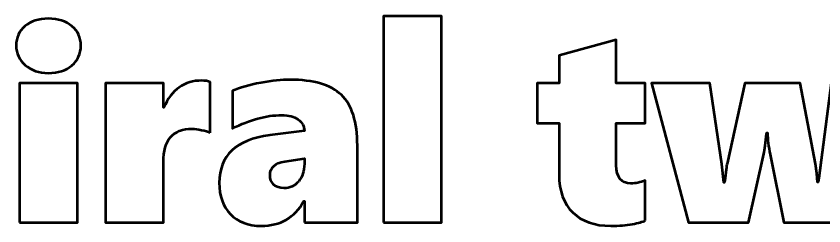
# Model space of a CAD drawing. Header units: centimetres. Extents: x -150 to 29, y -15 to 29.
# Drawn here: x -3.06 to 0.616, y -3.9 to -2.945 of the extents above; entities that cross this region are included whole.
import ezdxf

# ---------------------------------------------------------------- set-up
doc = ezdxf.new("R2010")
doc.units = ezdxf.units.CM
doc.header["$MEASUREMENT"] = 0
doc.layers.add('Layer 1', color=7, linetype='Continuous')

msp = doc.modelspace()

# ---------------------------------------------------------------- linework, layer by layer
at = {"layer": 'Layer 1', "color": 202, "lineweight": 53}
for points, knots in [([(-2.7655, -3.07896), (-2.7655, -3.11622), (-2.77904, -3.14627), (-2.80614, -3.16956), (-2.80614, -3.16956), (-2.83323, -3.19263), (-2.86879, -3.20427), (-2.91303, -3.20427), (-2.91303, -3.20427), (-2.956, -3.20427), (-2.99135, -3.1922), (-3.01865, -3.16829), (-3.01865, -3.16829), (-3.04617, -3.14437), (-3.05993, -3.11452), (-3.05993, -3.07896), (-3.05993, -3.07896), (-3.05993, -3.04256), (-3.04659, -3.01292), (-3.01992, -2.99049), (-3.01992, -2.99049), (-2.99325, -2.96784), (-2.95769, -2.95662), (-2.91303, -2.95662), (-2.91303, -2.95662), (-2.86879, -2.95662), (-2.83323, -2.96784), (-2.80614, -2.99049), (-2.80614, -2.99049), (-2.77904, -3.01292), (-2.7655, -3.04256), (-2.7655, -3.07896)], [0, 0, 0, 0, 0.1111111, 0.1111111, 0.1111111, 0.1111111, 0.2222222, 0.2222222, 0.2222222, 0.2222222, 0.3333333, 0.3333333, 0.3333333, 0.3333333, 0.4444444, 0.4444444, 0.4444444, 0.4444444, 0.5555556, 0.5555556, 0.5555556, 0.5555556, 0.6666667, 0.6666667, 0.6666667, 0.6666667, 0.7777778, 0.7777778, 0.7777778, 0.7777778, 1, 1, 1, 1]), ([(-1.38755, -3.88499), (-1.38755, -3.88499), (-1.38755, -2.94519), (-1.38755, -2.94519), (-1.38755, -2.94519), (-1.38755, -2.94519), (-1.12339, -2.94519), (-1.12339, -2.94519), (-1.12339, -2.94519), (-1.12339, -2.94519), (-1.12339, -3.88499), (-1.12339, -3.88499), (-1.12339, -3.88499), (-1.12339, -3.88499), (-1.38755, -3.88499), (-1.38755, -3.88499)], [0, 0, 0, 0, 0.2, 0.2, 0.2, 0.2, 0.4, 0.4, 0.4, 0.4, 0.6, 0.6, 0.6, 0.6, 1, 1, 1, 1]), ([(-0.19629, -3.8761), (-0.20835, -3.88181), (-0.22783, -3.88732), (-0.25513, -3.8924), (-0.25513, -3.8924), (-0.28244, -3.89769), (-0.31525, -3.90023), (-0.35377, -3.90023), (-0.35377, -3.90023), (-0.42722, -3.90023), (-0.48479, -3.87991), (-0.52649, -3.83948), (-0.52649, -3.83948), (-0.56798, -3.79905), (-0.58872, -3.74127), (-0.58872, -3.66655), (-0.58872, -3.66655), (-0.58872, -3.66655), (-0.58872, -3.43287), (-0.58872, -3.43287), (-0.58872, -3.43287), (-0.58872, -3.43287), (-0.68905, -3.43287), (-0.68905, -3.43287), (-0.68905, -3.43287), (-0.68905, -3.43287), (-0.68905, -3.24999), (-0.68905, -3.24999), (-0.68905, -3.24999), (-0.68905, -3.24999), (-0.58872, -3.24999), (-0.58872, -3.24999), (-0.58872, -3.24999), (-0.58872, -3.24999), (-0.58872, -3.12511), (-0.58872, -3.12511), (-0.58872, -3.12511), (-0.58872, -3.12511), (-0.32837, -3.05314), (-0.32837, -3.05314), (-0.32837, -3.05314), (-0.32837, -3.05314), (-0.32837, -3.24999), (-0.32837, -3.24999), (-0.32837, -3.24999), (-0.32837, -3.24999), (-0.19629, -3.24999), (-0.19629, -3.24999), (-0.19629, -3.24999), (-0.19629, -3.24999), (-0.19629, -3.43287), (-0.19629, -3.43287), (-0.19629, -3.43287), (-0.19629, -3.43287), (-0.32837, -3.43287), (-0.32837, -3.43287), (-0.32837, -3.43287), (-0.32837, -3.43287), (-0.32837, -3.62337), (-0.32837, -3.62337), (-0.32837, -3.62337), (-0.32837, -3.67925), (-0.30614, -3.70719), (-0.26191, -3.70719), (-0.26191, -3.70719), (-0.24137, -3.70719), (-0.21936, -3.70253), (-0.19629, -3.69322), (-0.19629, -3.69322), (-0.19629, -3.69322), (-0.19629, -3.8761), (-0.19629, -3.8761)], [0, 0, 0, 0, 0.0526316, 0.0526316, 0.0526316, 0.0526316, 0.1052632, 0.1052632, 0.1052632, 0.1052632, 0.1578947, 0.1578947, 0.1578947, 0.1578947, 0.2105263, 0.2105263, 0.2105263, 0.2105263, 0.2631579, 0.2631579, 0.2631579, 0.2631579, 0.3157895, 0.3157895, 0.3157895, 0.3157895, 0.3684211, 0.3684211, 0.3684211, 0.3684211, 0.4210526, 0.4210526, 0.4210526, 0.4210526, 0.4736842, 0.4736842, 0.4736842, 0.4736842, 0.5263158, 0.5263158, 0.5263158, 0.5263158, 0.5789474, 0.5789474, 0.5789474, 0.5789474, 0.6315789, 0.6315789, 0.6315789, 0.6315789, 0.6842105, 0.6842105, 0.6842105, 0.6842105, 0.7368421, 0.7368421, 0.7368421, 0.7368421, 0.7894737, 0.7894737, 0.7894737, 0.7894737, 0.8421053, 0.8421053, 0.8421053, 0.8421053, 0.8947368, 0.8947368, 0.8947368, 0.8947368, 1, 1, 1, 1]), ([(-1.74823, -3.88499), (-1.74823, -3.88499), (-1.74823, -3.78847), (-1.74823, -3.78847), (-1.74823, -3.78847), (-1.74823, -3.78847), (-1.75077, -3.78847), (-1.75077, -3.78847), (-1.75077, -3.78847), (-1.79289, -3.86298), (-1.85724, -3.90023), (-1.94402, -3.90023), (-1.94402, -3.90023), (-2.00392, -3.90023), (-2.05091, -3.88245), (-2.08478, -3.84689), (-2.08478, -3.84689), (-2.11865, -3.81133), (-2.13558, -3.76392), (-2.13558, -3.70444), (-2.13558, -3.70444), (-2.13558, -3.57977), (-2.05896, -3.50738), (-1.90571, -3.48769), (-1.90571, -3.48769), (-1.90571, -3.48769), (-1.74823, -3.46716), (-1.74823, -3.46716), (-1.74823, -3.46716), (-1.74823, -3.44642), (-1.75754, -3.42927), (-1.77617, -3.41594), (-1.77617, -3.41594), (-1.79458, -3.4026), (-1.81956, -3.39604), (-1.8511, -3.39604), (-1.8511, -3.39604), (-1.92201, -3.39604), (-1.99694, -3.41636), (-2.07589, -3.457), (-2.07589, -3.457), (-2.07589, -3.457), (-2.07589, -3.28555), (-2.07589, -3.28555), (-2.07589, -3.28555), (-2.0416, -3.27073), (-1.99863, -3.25846), (-1.94698, -3.24893), (-1.94698, -3.24893), (-1.89534, -3.23941), (-1.8511, -3.23475), (-1.81427, -3.23475), (-1.81427, -3.23475), (-1.70653, -3.23475), (-1.62821, -3.25782), (-1.57974, -3.30396), (-1.57974, -3.30396), (-1.53127, -3.3499), (-1.50693, -3.42694), (-1.50693, -3.53468), (-1.50693, -3.53468), (-1.50693, -3.53468), (-1.50693, -3.88499), (-1.50693, -3.88499), (-1.50693, -3.88499), (-1.50693, -3.88499), (-1.74823, -3.88499), (-1.74823, -3.88499)], [0, 0, 0, 0, 0.0555556, 0.0555556, 0.0555556, 0.0555556, 0.1111111, 0.1111111, 0.1111111, 0.1111111, 0.1666667, 0.1666667, 0.1666667, 0.1666667, 0.2222222, 0.2222222, 0.2222222, 0.2222222, 0.2777778, 0.2777778, 0.2777778, 0.2777778, 0.3333333, 0.3333333, 0.3333333, 0.3333333, 0.3888889, 0.3888889, 0.3888889, 0.3888889, 0.4444444, 0.4444444, 0.4444444, 0.4444444, 0.5, 0.5, 0.5, 0.5, 0.5555556, 0.5555556, 0.5555556, 0.5555556, 0.6111111, 0.6111111, 0.6111111, 0.6111111, 0.6666667, 0.6666667, 0.6666667, 0.6666667, 0.7222222, 0.7222222, 0.7222222, 0.7222222, 0.7777778, 0.7777778, 0.7777778, 0.7777778, 0.8333333, 0.8333333, 0.8333333, 0.8333333, 0.8888889, 0.8888889, 0.8888889, 0.8888889, 1, 1, 1, 1]), ([(-3.04511, -3.88499), (-3.04511, -3.88499), (-3.04511, -3.24999), (-3.04511, -3.24999), (-3.04511, -3.24999), (-3.04511, -3.24999), (-2.78095, -3.24999), (-2.78095, -3.24999), (-2.78095, -3.24999), (-2.78095, -3.24999), (-2.78095, -3.88499), (-2.78095, -3.88499), (-2.78095, -3.88499), (-2.78095, -3.88499), (-3.04511, -3.88499), (-3.04511, -3.88499)], [0, 0, 0, 0, 0.2, 0.2, 0.2, 0.2, 0.4, 0.4, 0.4, 0.4, 0.6, 0.6, 0.6, 0.6, 1, 1, 1, 1]), ([(-2.17622, -3.47605), (-2.18617, -3.4716), (-2.1995, -3.46737), (-2.21644, -3.46377), (-2.21644, -3.46377), (-2.23358, -3.46017), (-2.24755, -3.45827), (-2.25877, -3.45827), (-2.25877, -3.45827), (-2.34598, -3.45827), (-2.38958, -3.50865), (-2.38958, -3.60961), (-2.38958, -3.60961), (-2.38958, -3.60961), (-2.38958, -3.88499), (-2.38958, -3.88499), (-2.38958, -3.88499), (-2.38958, -3.88499), (-2.65374, -3.88499), (-2.65374, -3.88499), (-2.65374, -3.88499), (-2.65374, -3.88499), (-2.65374, -3.24999), (-2.65374, -3.24999), (-2.65374, -3.24999), (-2.65374, -3.24999), (-2.38958, -3.24999), (-2.38958, -3.24999), (-2.38958, -3.24999), (-2.38958, -3.24999), (-2.38958, -3.36175), (-2.38958, -3.36175), (-2.38958, -3.36175), (-2.38958, -3.36175), (-2.38704, -3.36175), (-2.38704, -3.36175), (-2.38704, -3.36175), (-2.37095, -3.32153), (-2.34809, -3.29084), (-2.31825, -3.26989), (-2.31825, -3.26989), (-2.2884, -3.24893), (-2.25369, -3.23856), (-2.21411, -3.23856), (-2.21411, -3.23856), (-2.1995, -3.23856), (-2.18701, -3.2411), (-2.17622, -3.24597), (-2.17622, -3.24597), (-2.17622, -3.24597), (-2.17622, -3.47605), (-2.17622, -3.47605)], [0, 0, 0, 0, 0.0714286, 0.0714286, 0.0714286, 0.0714286, 0.1428571, 0.1428571, 0.1428571, 0.1428571, 0.2142857, 0.2142857, 0.2142857, 0.2142857, 0.2857143, 0.2857143, 0.2857143, 0.2857143, 0.3571429, 0.3571429, 0.3571429, 0.3571429, 0.4285714, 0.4285714, 0.4285714, 0.4285714, 0.5, 0.5, 0.5, 0.5, 0.5714286, 0.5714286, 0.5714286, 0.5714286, 0.6428571, 0.6428571, 0.6428571, 0.6428571, 0.7142857, 0.7142857, 0.7142857, 0.7142857, 0.7857143, 0.7857143, 0.7857143, 0.7857143, 0.8571429, 0.8571429, 0.8571429, 0.8571429, 1, 1, 1, 1]), ([(0.70964, -3.88499), (0.70964, -3.88499), (0.4349, -3.88499), (0.4349, -3.88499), (0.4349, -3.88499), (0.4349, -3.88499), (0.37182, -3.57596), (0.37182, -3.57596), (0.37182, -3.57596), (0.36399, -3.5387), (0.35997, -3.50589), (0.35997, -3.47732), (0.35997, -3.47732), (0.35997, -3.47732), (0.35616, -3.47732), (0.35616, -3.47732), (0.35616, -3.47732), (0.35172, -3.52113), (0.34706, -3.55288), (0.34261, -3.57215), (0.34261, -3.57215), (0.34261, -3.57215), (0.27361, -3.88499), (0.27361, -3.88499), (0.27361, -3.88499), (0.27361, -3.88499), (-0.00029, -3.88499), (-0.00029, -3.88499), (-0.00029, -3.88499), (-0.00029, -3.88499), (-0.16835, -3.24999), (-0.16835, -3.24999), (-0.16835, -3.24999), (-0.16835, -3.24999), (0.09687, -3.24999), (0.09687, -3.24999), (0.09687, -3.24999), (0.09687, -3.24999), (0.15148, -3.61956), (0.15148, -3.61956), (0.15148, -3.61956), (0.15148, -3.61956), (0.16079, -3.70211), (0.16079, -3.70211), (0.16079, -3.70211), (0.16079, -3.70211), (0.1646, -3.70211), (0.1646, -3.70211), (0.1646, -3.70211), (0.16989, -3.65364), (0.1737, -3.62549), (0.17561, -3.61723), (0.17561, -3.61723), (0.17561, -3.61723), (0.25689, -3.24999), (0.25689, -3.24999), (0.25689, -3.24999), (0.25689, -3.24999), (0.50856, -3.24999), (0.50856, -3.24999), (0.50856, -3.24999), (0.50856, -3.24999), (0.57862, -3.61723), (0.57862, -3.61723), (0.57862, -3.61723), (0.57862, -3.61723), (0.58413, -3.66126), (0.58413, -3.66126), (0.58413, -3.66126), (0.58413, -3.66126), (0.5873, -3.70084), (0.5873, -3.70084), (0.5873, -3.70084), (0.5873, -3.70084), (0.59111, -3.70084), (0.59111, -3.70084), (0.59111, -3.70084), (0.59111, -3.70084), (0.5928, -3.68285), (0.5928, -3.68285), (0.5928, -3.68285), (0.5928, -3.68285), (0.64932, -3.24999), (0.64932, -3.24999), (0.64932, -3.24999), (0.64932, -3.24999), (0.88702, -3.24999), (0.88702, -3.24999), (0.88702, -3.24999), (0.88702, -3.24999), (0.70964, -3.88499), (0.70964, -3.88499)], [0, 0, 0, 0, 0.0416667, 0.0416667, 0.0416667, 0.0416667, 0.0833333, 0.0833333, 0.0833333, 0.0833333, 0.125, 0.125, 0.125, 0.125, 0.1666667, 0.1666667, 0.1666667, 0.1666667, 0.2083333, 0.2083333, 0.2083333, 0.2083333, 0.25, 0.25, 0.25, 0.25, 0.2916667, 0.2916667, 0.2916667, 0.2916667, 0.3333333, 0.3333333, 0.3333333, 0.3333333, 0.375, 0.375, 0.375, 0.375, 0.4166667, 0.4166667, 0.4166667, 0.4166667, 0.4583333, 0.4583333, 0.4583333, 0.4583333, 0.5, 0.5, 0.5, 0.5, 0.5416667, 0.5416667, 0.5416667, 0.5416667, 0.5833333, 0.5833333, 0.5833333, 0.5833333, 0.625, 0.625, 0.625, 0.625, 0.6666667, 0.6666667, 0.6666667, 0.6666667, 0.7083333, 0.7083333, 0.7083333, 0.7083333, 0.75, 0.75, 0.75, 0.75, 0.7916667, 0.7916667, 0.7916667, 0.7916667, 0.8333333, 0.8333333, 0.8333333, 0.8333333, 0.875, 0.875, 0.875, 0.875, 0.9166667, 0.9166667, 0.9166667, 0.9166667, 1, 1, 1, 1]), ([(-1.90444, -3.6693), (-1.90444, -3.68666), (-1.89894, -3.70084), (-1.88793, -3.71206), (-1.88793, -3.71206), (-1.87713, -3.72328), (-1.86147, -3.72878), (-1.84115, -3.72878), (-1.84115, -3.72878), (-1.81342, -3.72878), (-1.7912, -3.71841), (-1.77405, -3.69766), (-1.77405, -3.69766), (-1.75691, -3.67713), (-1.74823, -3.65067), (-1.74823, -3.61829), (-1.74823, -3.61829), (-1.74823, -3.61829), (-1.74823, -3.59416), (-1.74823, -3.59416), (-1.74823, -3.59416), (-1.74823, -3.59416), (-1.83755, -3.60665), (-1.83755, -3.60665), (-1.83755, -3.60665), (-1.88221, -3.61406), (-1.90444, -3.6348), (-1.90444, -3.6693)], [0, 0, 0, 0, 0.125, 0.125, 0.125, 0.125, 0.25, 0.25, 0.25, 0.25, 0.375, 0.375, 0.375, 0.375, 0.5, 0.5, 0.5, 0.5, 0.625, 0.625, 0.625, 0.625, 0.75, 0.75, 0.75, 0.75, 1, 1, 1, 1])]:
    msp.add_open_spline(points, degree=3, knots=knots, dxfattribs=at)

doc.saveas('drawing.dxf')
